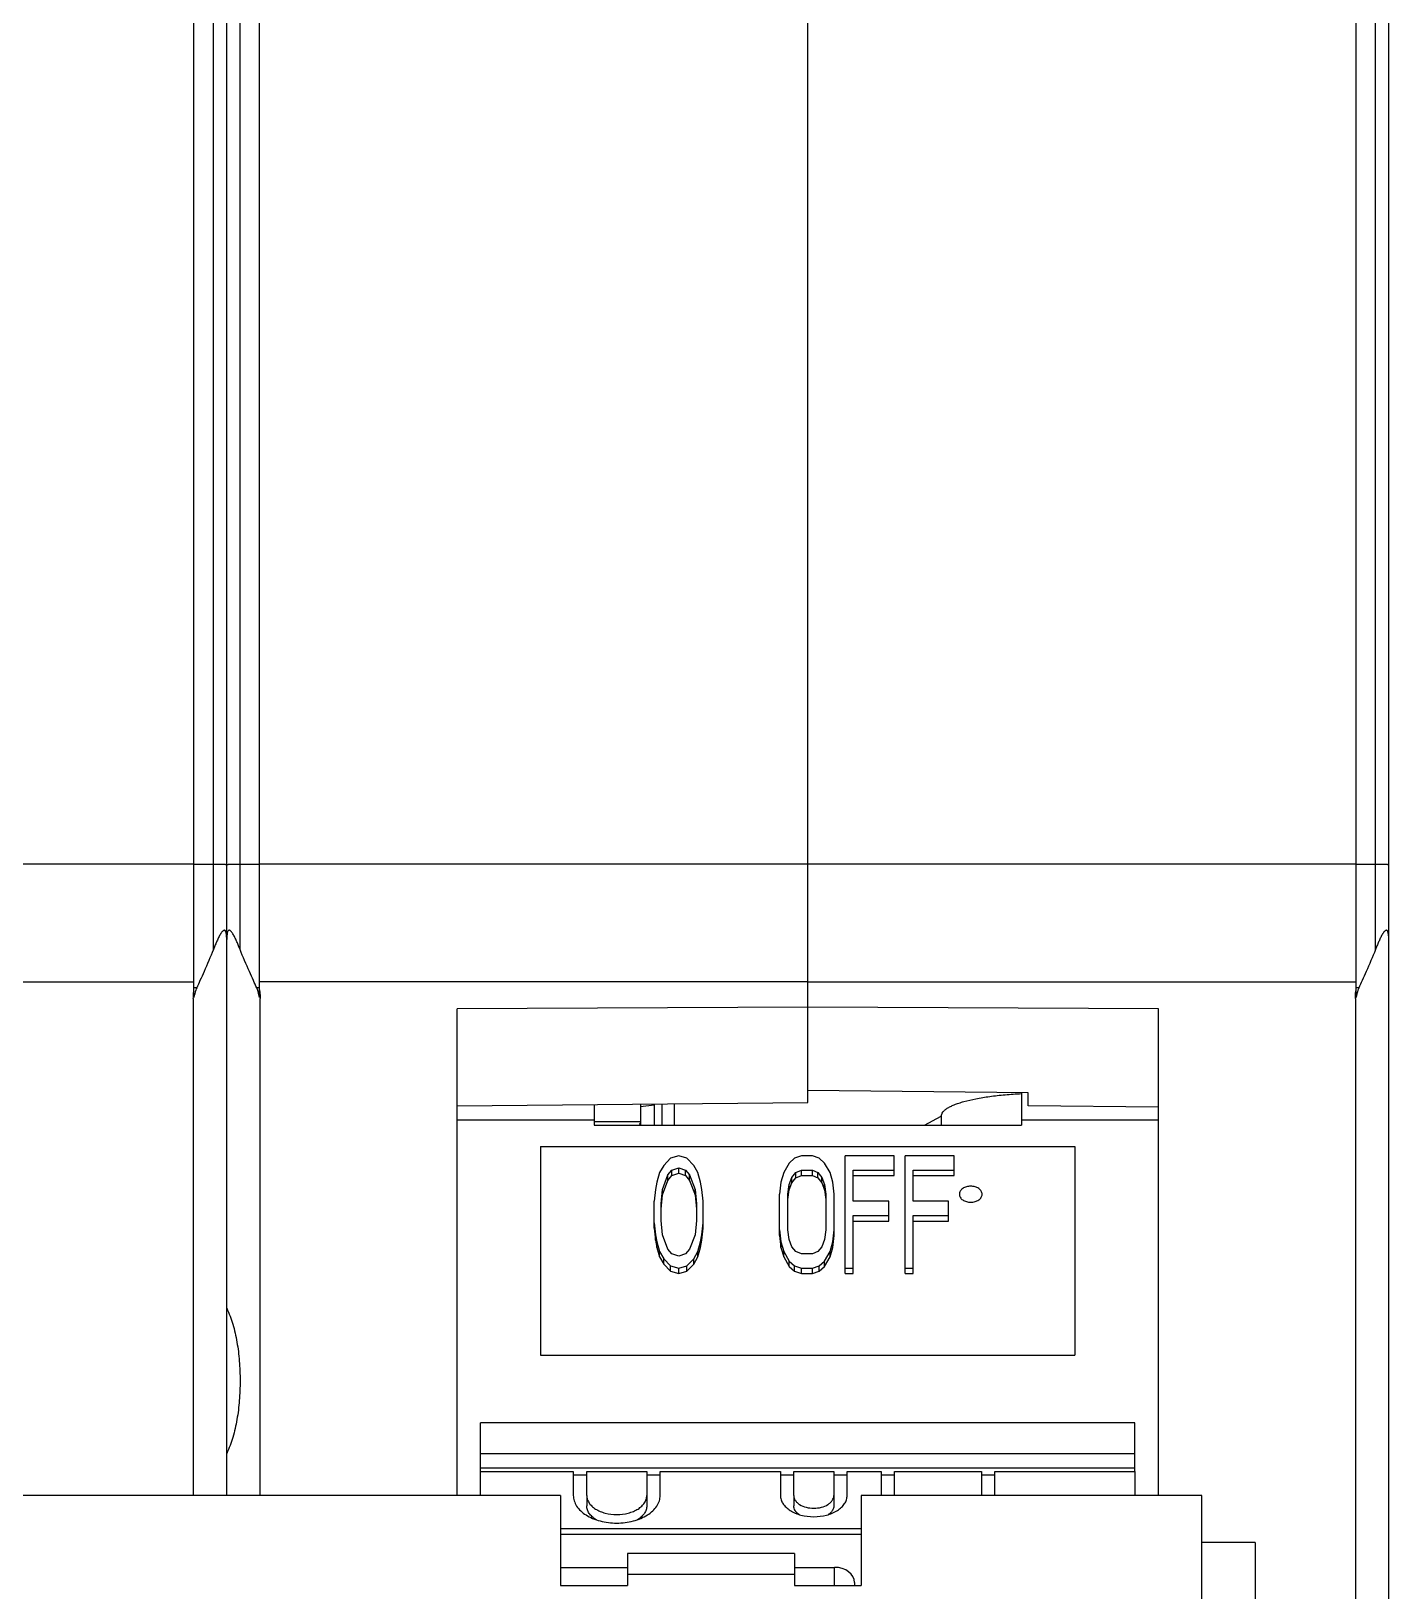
# Model space of a CAD drawing. Header units: millimetres. Extents: x 333.3 to 385.7, y 175.8 to 263.8.
# Drawn here: x 365.21 to 385.54, y 216.65 to 240 of the extents above; entities that cross this region are included whole.
import ezdxf

# ---------------------------------------------------------------- set-up
doc = ezdxf.new("R2010")
doc.units = ezdxf.units.MM
doc.header["$MEASUREMENT"] = 0
doc.layers.get('0').update_dxf_attribs({"lineweight": 0})
for name, color, linetype, lineweight in [('03_AXES', 7, 'Continuous', 0), ('08_DRAFTS', 7, 'Continuous', 0), ('09_ROUNDS', 7, 'Continuous', 0)]:
    doc.layers.add(name, color=color, linetype=linetype, lineweight=lineweight)

msp = doc.modelspace()

# ---------------------------------------------------------------- linework, layer by layer
at = {"color": 7, "lineweight": 25}
for p, q in [((368.628, 225.537), (368.628, 262.298)), ((368.138, 220.885), (368.138, 261.998)), ((368.338, 226.253), (368.338, 262.198)), ((368.628, 227.529), (368.338, 227.529)), ((376.838, 227.533), (368.628, 227.533)), ((368.628, 225.68), (368.587, 225.68)), ((376.838, 225.772), (368.628, 225.772)), ((368.638, 218.078), (368.638, 225.523)), ((374.538, 223.922), (374.336, 223.897)), ((373.638, 223.707), (373.638, 223.627)), ((378.588, 223.627), (378.838, 223.761)), ((378.838, 223.762), (378.838, 223.627)), ((380.038, 223.707), (380.038, 223.627)), ((373.638, 223.627), (380.038, 223.627)), ((372.838, 223.304), (372.838, 220.181)), ((372.838, 223.304), (380.838, 223.304)), ((380.838, 223.304), (380.838, 220.181)), ((374.681, 223.022), (374.62, 222.915)), ((374.783, 223.13), (374.681, 223.022)), ((374.906, 223.166), (374.783, 223.13)), ((374.804, 222.951), (374.906, 222.987)), ((375.028, 223.13), (374.906, 223.166)), ((374.906, 222.906), (374.906, 222.987)), ((374.906, 222.987), (375.008, 222.951)), ((375.131, 223.022), (375.028, 223.13)), ((375.192, 222.915), (375.131, 223.022)), ((376.56, 223.058), (376.478, 222.915)), ((376.641, 223.13), (376.56, 223.058)), ((376.743, 223.166), (376.641, 223.13)), ((376.907, 223.166), (376.743, 223.166)), ((377.009, 223.13), (376.907, 223.166)), ((377.091, 223.058), (377.009, 223.13)), ((377.172, 222.915), (377.091, 223.058)), ((377.397, 221.402), (377.397, 223.166)), ((378.132, 223.166), (377.397, 223.166)), ((378.132, 222.87), (378.132, 223.166)), ((378.295, 221.402), (378.295, 223.166)), ((379.03, 223.166), (378.295, 223.166)), ((379.03, 222.87), (379.03, 223.166)), ((374.579, 222.772), (374.559, 222.664)), ((374.62, 222.915), (374.579, 222.772)), ((374.661, 222.664), (374.743, 222.879)), ((374.661, 222.583), (374.743, 222.798)), ((374.743, 222.879), (374.804, 222.951)), ((374.743, 222.798), (374.743, 222.879)), ((374.743, 222.798), (374.804, 222.87)), ((374.804, 222.87), (374.804, 222.951)), ((374.804, 222.87), (374.906, 222.906)), ((374.906, 222.906), (375.008, 222.87)), ((375.008, 222.87), (375.008, 222.951)), ((375.008, 222.951), (375.069, 222.879)), ((375.008, 222.87), (375.069, 222.798)), ((375.069, 222.798), (375.069, 222.879)), ((375.069, 222.879), (375.151, 222.664)), ((375.069, 222.798), (375.151, 222.583)), ((375.233, 222.772), (375.192, 222.915)), ((375.253, 222.664), (375.233, 222.772)), ((376.437, 222.772), (376.417, 222.593)), ((376.478, 222.915), (376.437, 222.772)), ((376.56, 222.736), (376.601, 222.843)), ((376.56, 222.655), (376.601, 222.762)), ((376.601, 222.843), (376.662, 222.915)), ((376.601, 222.762), (376.601, 222.843)), ((376.601, 222.762), (376.662, 222.834)), ((376.662, 222.915), (376.743, 222.951)), ((376.662, 222.834), (376.662, 222.915)), ((376.662, 222.834), (376.743, 222.87)), ((376.743, 222.87), (376.743, 222.951)), ((376.743, 222.951), (376.907, 222.951)), ((376.743, 222.87), (376.907, 222.87)), ((376.907, 222.87), (376.907, 222.951)), ((376.907, 222.951), (376.988, 222.915)), ((376.907, 222.87), (376.988, 222.834)), ((376.988, 222.834), (376.988, 222.915)), ((376.988, 222.915), (377.05, 222.843)), ((376.988, 222.834), (377.05, 222.762)), ((377.05, 222.762), (377.05, 222.843)), ((377.05, 222.843), (377.091, 222.736)), ((377.05, 222.762), (377.091, 222.655)), ((377.213, 222.772), (377.172, 222.915)), ((377.233, 222.593), (377.213, 222.772)), ((377.519, 222.485), (377.519, 222.951)), ((377.519, 222.951), (378.132, 222.951)), ((377.519, 222.87), (378.132, 222.87)), ((378.418, 222.485), (378.418, 222.951)), ((378.418, 222.951), (379.03, 222.951)), ((378.418, 222.87), (379.03, 222.87)), ((374.559, 222.664), (374.538, 222.485)), ((374.641, 222.449), (374.661, 222.664)), ((374.641, 222.368), (374.661, 222.583)), ((374.661, 222.583), (374.661, 222.664)), ((375.151, 222.664), (375.171, 222.449)), ((375.151, 222.583), (375.151, 222.664)), ((375.151, 222.583), (375.171, 222.368)), ((375.273, 222.485), (375.253, 222.664)), ((376.417, 221.975), (376.417, 222.593)), ((376.539, 222.593), (376.56, 222.736)), ((376.539, 222.512), (376.56, 222.655)), ((376.539, 222.056), (376.539, 222.593)), ((376.56, 222.655), (376.56, 222.736)), ((377.091, 222.655), (377.091, 222.736)), ((377.091, 222.736), (377.111, 222.593)), ((377.091, 222.655), (377.111, 222.512)), ((377.111, 222.593), (377.111, 222.056)), ((377.233, 221.975), (377.233, 222.593)), ((374.538, 222.082), (374.538, 222.485)), ((374.641, 222.199), (374.641, 222.449)), ((375.171, 222.449), (375.171, 222.199)), ((375.273, 222.082), (375.273, 222.485)), ((378.05, 222.485), (377.519, 222.485)), ((378.05, 222.189), (378.05, 222.485)), ((378.948, 222.485), (378.418, 222.485)), ((378.948, 222.189), (378.948, 222.485)), ((374.538, 222.163), (374.559, 221.984)), ((374.538, 222.082), (374.559, 221.903)), ((374.661, 221.984), (374.641, 222.199)), ((375.171, 222.199), (375.151, 221.984)), ((375.253, 221.984), (375.273, 222.163)), ((375.253, 221.903), (375.273, 222.082)), ((376.417, 222.056), (376.437, 221.876)), ((376.56, 221.912), (376.539, 222.056)), ((377.111, 222.056), (377.091, 221.912)), ((377.213, 221.876), (377.233, 222.056)), ((377.519, 221.402), (377.519, 222.27)), ((377.519, 222.27), (378.05, 222.27)), ((377.519, 222.189), (378.05, 222.189)), ((378.418, 221.402), (378.418, 222.27)), ((378.418, 222.27), (378.948, 222.27)), ((378.418, 222.189), (378.948, 222.189)), ((374.559, 221.903), (374.559, 221.984)), ((374.559, 221.984), (374.579, 221.876)), ((374.559, 221.903), (374.579, 221.795)), ((374.579, 221.795), (374.579, 221.876)), ((374.579, 221.876), (374.62, 221.733)), ((374.743, 221.769), (374.661, 221.984)), ((375.151, 221.984), (375.069, 221.769)), ((375.192, 221.733), (375.233, 221.876)), ((375.233, 221.876), (375.253, 221.984)), ((375.233, 221.795), (375.253, 221.903)), ((375.233, 221.795), (375.233, 221.876)), ((375.253, 221.903), (375.253, 221.984)), ((376.417, 221.975), (376.437, 221.795)), ((376.437, 221.795), (376.437, 221.876)), ((376.437, 221.876), (376.478, 221.733)), ((376.601, 221.805), (376.56, 221.912)), ((377.091, 221.912), (377.05, 221.805)), ((377.172, 221.733), (377.213, 221.876)), ((377.213, 221.795), (377.233, 221.975)), ((377.213, 221.795), (377.213, 221.876)), ((374.579, 221.795), (374.62, 221.652)), ((374.62, 221.652), (374.62, 221.733)), ((374.62, 221.733), (374.681, 221.626)), ((374.62, 221.652), (374.681, 221.545)), ((374.681, 221.545), (374.681, 221.626)), ((374.681, 221.626), (374.783, 221.518)), ((374.804, 221.697), (374.743, 221.769)), ((374.906, 221.662), (374.804, 221.697)), ((375.008, 221.697), (374.906, 221.662)), ((375.069, 221.769), (375.008, 221.697)), ((375.028, 221.518), (375.131, 221.626)), ((375.131, 221.626), (375.192, 221.733)), ((375.131, 221.545), (375.192, 221.652)), ((375.131, 221.545), (375.131, 221.626)), ((375.192, 221.652), (375.233, 221.795)), ((375.192, 221.652), (375.192, 221.733)), ((376.437, 221.795), (376.478, 221.652)), ((376.478, 221.652), (376.478, 221.733)), ((376.478, 221.733), (376.56, 221.59)), ((376.478, 221.652), (376.56, 221.509)), ((376.56, 221.509), (376.56, 221.59)), ((376.56, 221.59), (376.641, 221.518)), ((376.662, 221.733), (376.601, 221.805)), ((376.743, 221.697), (376.662, 221.733)), ((376.907, 221.697), (376.743, 221.697)), ((376.988, 221.733), (376.907, 221.697)), ((377.05, 221.805), (376.988, 221.733)), ((377.009, 221.518), (377.091, 221.59)), ((377.091, 221.59), (377.172, 221.733)), ((377.091, 221.509), (377.172, 221.652)), ((377.091, 221.509), (377.091, 221.59)), ((377.172, 221.652), (377.213, 221.795)), ((377.172, 221.652), (377.172, 221.733)), ((374.681, 221.545), (374.783, 221.437)), ((374.783, 221.437), (374.783, 221.518)), ((374.783, 221.518), (374.906, 221.483)), ((374.783, 221.437), (374.906, 221.402)), ((374.906, 221.483), (375.028, 221.518)), ((374.906, 221.402), (374.906, 221.483)), ((374.906, 221.402), (375.028, 221.437)), ((375.028, 221.437), (375.131, 221.545)), ((375.028, 221.437), (375.028, 221.518)), ((376.56, 221.509), (376.641, 221.437)), ((376.641, 221.437), (376.641, 221.518)), ((376.641, 221.518), (376.743, 221.483)), ((376.641, 221.437), (376.743, 221.402)), ((376.743, 221.402), (376.743, 221.483)), ((376.743, 221.483), (376.907, 221.483)), ((376.743, 221.402), (376.907, 221.402)), ((376.907, 221.483), (377.009, 221.518)), ((376.907, 221.402), (376.907, 221.483)), ((376.907, 221.402), (377.009, 221.437)), ((377.009, 221.437), (377.009, 221.518)), ((377.009, 221.437), (377.091, 221.509)), ((377.397, 221.483), (377.519, 221.483)), ((377.397, 221.402), (377.519, 221.402)), ((378.295, 221.483), (378.418, 221.483)), ((378.295, 221.402), (378.418, 221.402)), ((372.838, 220.181), (380.838, 220.181)), ((368.138, 218.078), (368.138, 218.711)), ((371.938, 218.078), (371.938, 218.438)), ((371.938, 218.438), (373.328, 218.438)), ((373.328, 218.438), (373.328, 218.08)), ((373.328, 218.39), (373.528, 218.39)), ((373.528, 218.08), (373.528, 218.438)), ((373.528, 218.438), (374.428, 218.438)), ((374.428, 218.438), (374.428, 218.08)), ((374.428, 218.39), (374.628, 218.39)), ((374.628, 218.08), (374.628, 218.438)), ((374.628, 218.438), (376.428, 218.438)), ((376.428, 218.438), (376.428, 218.08)), ((376.428, 218.39), (376.628, 218.39)), ((376.628, 218.08), (376.628, 218.438)), ((376.628, 218.438), (377.228, 218.438)), ((377.228, 218.438), (377.228, 218.08)), ((377.228, 218.39), (377.428, 218.39)), ((377.428, 218.08), (377.428, 218.438)), ((377.428, 218.438), (377.938, 218.438)), ((377.938, 218.438), (377.938, 218.078)), ((377.938, 218.39), (378.138, 218.39)), ((378.138, 218.078), (378.138, 218.438)), ((378.138, 218.438), (379.438, 218.438)), ((379.438, 218.438), (379.438, 218.078)), ((379.438, 218.39), (379.638, 218.39)), ((379.638, 218.078), (379.638, 218.438)), ((379.638, 218.438), (381.738, 218.438)), ((381.738, 218.438), (381.738, 218.078)), ((383.538, 217.378), (382.738, 217.378)), ((376.638, 216.9), (374.138, 216.9))]:
    msp.add_line(p, q, dxfattribs=at)
at = {"color": 3, "lineweight": 25}
for p, q in [((373.138, 218.078), (340.638, 218.078)), ((373.138, 218.078), (373.138, 216.732)), ((377.638, 218.078), (377.638, 216.732)), ((382.738, 218.078), (377.638, 218.078)), ((382.738, 216.39), (382.738, 218.078)), ((374.138, 217.213), (374.138, 216.732)), ((376.638, 217.213), (374.138, 217.213)), ((376.638, 217.213), (376.638, 216.732)), ((373.138, 216.732), (374.138, 216.732)), ((376.638, 216.732), (377.638, 216.732))]:
    msp.add_line(p, q, dxfattribs=at)
at = {"color": 7, "lineweight": 25}
for points, knots in [([(368.338, 227.529), (368.325, 227.529), (368.312, 227.529), (368.299, 227.529), (368.287, 227.529), (368.274, 227.529), (368.262, 227.529), (368.25, 227.528), (368.239, 227.528), (368.227, 227.528), (368.217, 227.528), (368.207, 227.527), (368.197, 227.527), (368.193, 227.527), (368.188, 227.526), (368.184, 227.526), (368.18, 227.526), (368.176, 227.526), (368.172, 227.526), (368.169, 227.525), (368.165, 227.525), (368.162, 227.525), (368.159, 227.525), (368.156, 227.525), (368.154, 227.524), (368.151, 227.524), (368.149, 227.524), (368.147, 227.524), (368.145, 227.523), (368.144, 227.523), (368.142, 227.523), (368.141, 227.523), (368.141, 227.523), (368.139, 227.522), (368.139, 227.522), (368.138, 227.522), (368.138, 227.521)], [0, 0, 0, 0, 1, 1, 1, 2, 2, 2, 3, 3, 3, 4, 4, 4, 5, 5, 5, 6, 6, 6, 7, 7, 7, 8, 8, 8, 9, 9, 9, 10, 10, 10, 11, 11, 11, 12, 12, 12, 12]), ([(368.338, 226.253), (368.331, 226.272), (368.323, 226.291), (368.315, 226.31), (368.308, 226.329), (368.3, 226.348), (368.291, 226.367), (368.287, 226.376), (368.283, 226.385), (368.279, 226.395), (368.275, 226.404), (368.27, 226.413), (368.266, 226.422), (368.262, 226.431), (368.257, 226.44), (368.253, 226.449), (368.248, 226.458), (368.243, 226.467), (368.239, 226.475), (368.234, 226.484), (368.229, 226.492), (368.224, 226.5), (368.221, 226.504), (368.218, 226.508), (368.216, 226.511), (368.213, 226.515), (368.21, 226.519), (368.207, 226.522), (368.205, 226.525), (368.202, 226.528), (368.199, 226.531), (368.196, 226.534), (368.193, 226.537), (368.189, 226.539), (368.186, 226.54), (368.183, 226.542), (368.179, 226.543), (368.177, 226.543), (368.176, 226.543), (368.174, 226.543), (368.172, 226.542), (368.17, 226.542), (368.169, 226.541), (368.165, 226.539), (368.162, 226.536), (368.159, 226.532), (368.156, 226.528), (368.154, 226.523), (368.152, 226.517), (368.148, 226.506), (368.145, 226.494), (368.143, 226.481), (368.139, 226.456), (368.138, 226.43), (368.138, 226.404)], [0, 0, 0, 0, 1, 1, 1, 2, 2, 2, 3, 3, 3, 4, 4, 4, 5, 5, 5, 6, 6, 6, 7, 7, 7, 8, 8, 8, 9, 9, 9, 10, 10, 10, 11, 11, 11, 12, 12, 12, 13, 13, 13, 14, 14, 14, 15, 15, 15, 16, 16, 16, 17, 17, 17, 18, 18, 18, 18]), ([(368.587, 225.68), (368.572, 225.717), (368.555, 225.754), (368.539, 225.79), (368.518, 225.835), (368.498, 225.879), (368.478, 225.924), (368.43, 226.033), (368.382, 226.142), (368.338, 226.253)], [0, 0, 0, 0, 1, 1, 1, 2, 2, 2, 3, 3, 3, 3]), ([(368.628, 225.537), (368.626, 225.55), (368.624, 225.562), (368.621, 225.575), (368.613, 225.611), (368.602, 225.646), (368.587, 225.68)], [0, 0, 0, 0, 1, 1, 1, 2, 2, 2, 2]), ([(368.628, 225.65), (368.63, 225.64), (368.632, 225.63), (368.633, 225.619), (368.637, 225.588), (368.638, 225.555), (368.638, 225.523)], [0, 0, 0, 0, 1, 1, 1, 2, 2, 2, 2]), ([(379.278, 222.711), (379.257, 222.711), (379.235, 222.708), (379.213, 222.702), (379.194, 222.696), (379.175, 222.688), (379.158, 222.676), (379.144, 222.665), (379.13, 222.652), (379.121, 222.637), (379.117, 222.63), (379.114, 222.622), (379.112, 222.614), (379.11, 222.607), (379.108, 222.599), (379.108, 222.591)], [0, 0, 0, 0, 1, 1, 1, 2, 2, 2, 3, 3, 3, 4, 4, 4, 5, 5, 5, 5]), ([(379.108, 222.591), (379.108, 222.583), (379.11, 222.575), (379.112, 222.567), (379.114, 222.56), (379.117, 222.552), (379.121, 222.545), (379.13, 222.529), (379.144, 222.516), (379.158, 222.506), (379.175, 222.494), (379.194, 222.486), (379.213, 222.48), (379.235, 222.474), (379.257, 222.471), (379.278, 222.471)], [0, 0, 0, 0, 1, 1, 1, 2, 2, 2, 3, 3, 3, 4, 4, 4, 5, 5, 5, 5]), ([(379.448, 222.591), (379.448, 222.599), (379.447, 222.607), (379.445, 222.614), (379.443, 222.622), (379.44, 222.63), (379.435, 222.637), (379.426, 222.652), (379.413, 222.665), (379.399, 222.676), (379.382, 222.688), (379.363, 222.696), (379.344, 222.702), (379.322, 222.708), (379.3, 222.711), (379.278, 222.711)], [0, 0, 0, 0, 1, 1, 1, 2, 2, 2, 3, 3, 3, 4, 4, 4, 5, 5, 5, 5]), ([(379.278, 222.471), (379.3, 222.471), (379.322, 222.474), (379.344, 222.48), (379.363, 222.486), (379.382, 222.494), (379.399, 222.506), (379.413, 222.516), (379.426, 222.529), (379.435, 222.545), (379.44, 222.552), (379.443, 222.56), (379.445, 222.567), (379.447, 222.575), (379.448, 222.583), (379.448, 222.591)], [0, 0, 0, 0, 1, 1, 1, 2, 2, 2, 3, 3, 3, 4, 4, 4, 5, 5, 5, 5]), ([(368.138, 220.885), (368.175, 220.808), (368.205, 220.727), (368.23, 220.645), (368.256, 220.557), (368.276, 220.468), (368.291, 220.378), (368.308, 220.284), (368.319, 220.188), (368.327, 220.093), (368.334, 219.995), (368.338, 219.896), (368.338, 219.798)], [0, 0, 0, 0, 1, 1, 1, 2, 2, 2, 3, 3, 3, 4, 4, 4, 4]), ([(368.338, 219.798), (368.338, 219.7), (368.334, 219.601), (368.327, 219.503), (368.319, 219.407), (368.308, 219.312), (368.291, 219.218), (368.276, 219.128), (368.256, 219.038), (368.23, 218.951), (368.205, 218.869), (368.175, 218.788), (368.138, 218.711)], [0, 0, 0, 0, 1, 1, 1, 2, 2, 2, 3, 3, 3, 4, 4, 4, 4])]:
    msp.add_open_spline(points, degree=3, knots=knots, dxfattribs=at)
at = {"layer": '03_AXES', "color": 7, "lineweight": 25}
for p, q in [((367.648, 225.537), (367.648, 262.298)), ((385.048, 225.537), (385.048, 262.298)), ((367.938, 226.253), (367.938, 262.198)), ((368.138, 218.078), (368.138, 261.998)), ((385.338, 226.253), (385.338, 262.198)), ((385.538, 177.598), (385.538, 261.998)), ((376.838, 224.143), (376.838, 250.525)), ((367.648, 227.533), (359.438, 227.533)), ((367.938, 227.529), (367.648, 227.529)), ((385.048, 227.533), (376.838, 227.533)), ((385.338, 227.529), (385.048, 227.529)), ((359.438, 225.772), (367.648, 225.772)), ((367.689, 225.68), (367.648, 225.68)), ((376.838, 225.772), (385.048, 225.772)), ((385.089, 225.68), (385.048, 225.68)), ((367.638, 225.523), (367.638, 218.078)), ((382.088, 225.367), (376.838, 225.393)), ((382.088, 218.078), (382.088, 225.367)), ((385.038, 225.523), (385.038, 214.072)), ((373.638, 223.932), (373.638, 223.707)), ((380.138, 224.107), (376.838, 224.143)), ((380.038, 224.108), (380.038, 223.707)), ((380.138, 223.913), (380.138, 224.107)), ((371.588, 223.707), (373.638, 223.707)), ((380.038, 223.707), (382.088, 223.707)), ((373.528, 218.08), (373.528, 217.925)), ((374.428, 218.08), (374.428, 217.925)), ((376.628, 218.08), (376.628, 217.925)), ((377.228, 218.08), (377.228, 217.925))]:
    msp.add_line(p, q, dxfattribs=at)
for points, knots in [([(368.138, 227.521), (368.138, 227.522), (368.138, 227.522), (368.137, 227.522), (368.136, 227.523), (368.136, 227.523), (368.135, 227.523), (368.133, 227.523), (368.131, 227.523), (368.13, 227.524), (368.128, 227.524), (368.125, 227.524), (368.123, 227.524), (368.12, 227.525), (368.118, 227.525), (368.115, 227.525), (368.111, 227.525), (368.108, 227.525), (368.105, 227.526), (368.101, 227.526), (368.097, 227.526), (368.093, 227.526), (368.089, 227.526), (368.084, 227.527), (368.08, 227.527), (368.07, 227.527), (368.06, 227.528), (368.05, 227.528), (368.038, 227.528), (368.027, 227.528), (368.015, 227.529), (368.002, 227.529), (367.99, 227.529), (367.977, 227.529), (367.964, 227.529), (367.951, 227.529), (367.938, 227.529)], [0, 0, 0, 0, 1, 1, 1, 2, 2, 2, 3, 3, 3, 4, 4, 4, 5, 5, 5, 6, 6, 6, 7, 7, 7, 8, 8, 8, 9, 9, 9, 10, 10, 10, 11, 11, 11, 12, 12, 12, 12]), ([(385.538, 227.521), (385.538, 227.522), (385.538, 227.522), (385.537, 227.522), (385.536, 227.523), (385.536, 227.523), (385.535, 227.523), (385.533, 227.523), (385.531, 227.523), (385.53, 227.524), (385.528, 227.524), (385.525, 227.524), (385.523, 227.524), (385.52, 227.525), (385.518, 227.525), (385.515, 227.525), (385.511, 227.525), (385.508, 227.525), (385.505, 227.526), (385.501, 227.526), (385.497, 227.526), (385.493, 227.526), (385.489, 227.526), (385.484, 227.527), (385.48, 227.527), (385.47, 227.527), (385.46, 227.528), (385.45, 227.528), (385.438, 227.528), (385.427, 227.528), (385.415, 227.529), (385.402, 227.529), (385.39, 227.529), (385.377, 227.529), (385.364, 227.529), (385.351, 227.529), (385.338, 227.529)], [0, 0, 0, 0, 1, 1, 1, 2, 2, 2, 3, 3, 3, 4, 4, 4, 5, 5, 5, 6, 6, 6, 7, 7, 7, 8, 8, 8, 9, 9, 9, 10, 10, 10, 11, 11, 11, 12, 12, 12, 12]), ([(368.138, 226.404), (368.138, 226.43), (368.137, 226.456), (368.134, 226.481), (368.132, 226.494), (368.129, 226.506), (368.125, 226.517), (368.123, 226.523), (368.121, 226.528), (368.118, 226.532), (368.115, 226.536), (368.112, 226.539), (368.108, 226.541), (368.107, 226.542), (368.105, 226.542), (368.103, 226.543), (368.101, 226.543), (368.099, 226.543), (368.098, 226.543), (368.094, 226.542), (368.091, 226.54), (368.088, 226.539), (368.084, 226.537), (368.081, 226.534), (368.078, 226.531), (368.075, 226.528), (368.072, 226.525), (368.07, 226.522), (368.067, 226.519), (368.064, 226.515), (368.061, 226.511), (368.058, 226.508), (368.056, 226.504), (368.053, 226.5), (368.048, 226.492), (368.043, 226.484), (368.038, 226.475), (368.034, 226.467), (368.029, 226.458), (368.024, 226.449), (368.02, 226.44), (368.015, 226.431), (368.011, 226.422), (368.007, 226.413), (368.002, 226.404), (367.998, 226.395), (367.994, 226.385), (367.99, 226.376), (367.986, 226.367), (367.977, 226.348), (367.969, 226.329), (367.961, 226.31), (367.954, 226.291), (367.946, 226.272), (367.938, 226.253)], [0, 0, 0, 0, 1, 1, 1, 2, 2, 2, 3, 3, 3, 4, 4, 4, 5, 5, 5, 6, 6, 6, 7, 7, 7, 8, 8, 8, 9, 9, 9, 10, 10, 10, 11, 11, 11, 12, 12, 12, 13, 13, 13, 14, 14, 14, 15, 15, 15, 16, 16, 16, 17, 17, 17, 18, 18, 18, 18]), ([(385.538, 226.404), (385.538, 226.43), (385.537, 226.456), (385.534, 226.481), (385.532, 226.494), (385.529, 226.506), (385.525, 226.517), (385.523, 226.523), (385.521, 226.528), (385.518, 226.532), (385.515, 226.536), (385.512, 226.539), (385.508, 226.541), (385.507, 226.542), (385.505, 226.542), (385.503, 226.543), (385.501, 226.543), (385.499, 226.543), (385.498, 226.543), (385.494, 226.542), (385.491, 226.54), (385.488, 226.539), (385.484, 226.537), (385.481, 226.534), (385.478, 226.531), (385.475, 226.528), (385.472, 226.525), (385.47, 226.522), (385.467, 226.519), (385.464, 226.515), (385.461, 226.511), (385.458, 226.508), (385.456, 226.504), (385.453, 226.5), (385.448, 226.492), (385.443, 226.484), (385.438, 226.475), (385.434, 226.467), (385.429, 226.458), (385.424, 226.449), (385.42, 226.44), (385.415, 226.431), (385.411, 226.422), (385.407, 226.413), (385.402, 226.404), (385.398, 226.395), (385.394, 226.385), (385.39, 226.376), (385.386, 226.367), (385.377, 226.348), (385.369, 226.329), (385.361, 226.31), (385.354, 226.291), (385.346, 226.272), (385.338, 226.253)], [0, 0, 0, 0, 1, 1, 1, 2, 2, 2, 3, 3, 3, 4, 4, 4, 5, 5, 5, 6, 6, 6, 7, 7, 7, 8, 8, 8, 9, 9, 9, 10, 10, 10, 11, 11, 11, 12, 12, 12, 13, 13, 13, 14, 14, 14, 15, 15, 15, 16, 16, 16, 17, 17, 17, 18, 18, 18, 18]), ([(367.938, 226.253), (367.895, 226.142), (367.847, 226.033), (367.799, 225.924), (367.779, 225.879), (367.758, 225.835), (367.738, 225.79), (367.722, 225.754), (367.705, 225.717), (367.689, 225.68)], [0, 0, 0, 0, 1, 1, 1, 2, 2, 2, 3, 3, 3, 3]), ([(385.338, 226.253), (385.295, 226.142), (385.247, 226.033), (385.199, 225.924), (385.179, 225.879), (385.158, 225.835), (385.138, 225.79), (385.122, 225.754), (385.105, 225.717), (385.089, 225.68)], [0, 0, 0, 0, 1, 1, 1, 2, 2, 2, 3, 3, 3, 3]), ([(367.638, 225.523), (367.638, 225.534), (367.639, 225.545), (367.639, 225.556), (367.64, 225.588), (367.643, 225.619), (367.648, 225.65)], [0, 0, 0, 0, 1, 1, 1, 2, 2, 2, 2]), ([(367.689, 225.68), (367.685, 225.669), (367.68, 225.658), (367.676, 225.646), (367.664, 225.611), (367.654, 225.574), (367.648, 225.537)], [0, 0, 0, 0, 1, 1, 1, 2, 2, 2, 2]), ([(385.038, 225.523), (385.038, 225.534), (385.039, 225.545), (385.039, 225.556), (385.04, 225.588), (385.043, 225.619), (385.048, 225.65)], [0, 0, 0, 0, 1, 1, 1, 2, 2, 2, 2]), ([(385.089, 225.68), (385.085, 225.669), (385.08, 225.658), (385.076, 225.646), (385.064, 225.611), (385.054, 225.574), (385.048, 225.537)], [0, 0, 0, 0, 1, 1, 1, 2, 2, 2, 2]), ([(373.328, 218.08), (373.328, 218.053), (373.333, 218.026), (373.341, 218), (373.35, 217.972), (373.362, 217.946), (373.378, 217.922), (373.395, 217.896), (373.415, 217.873), (373.438, 217.851), (373.463, 217.828), (373.49, 217.807), (373.519, 217.789), (373.55, 217.769), (373.583, 217.752), (373.617, 217.738), (373.654, 217.722), (373.691, 217.71), (373.73, 217.7), (373.811, 217.678), (373.895, 217.668), (373.978, 217.668), (374.062, 217.668), (374.146, 217.678), (374.227, 217.7), (374.265, 217.71), (374.303, 217.722), (374.34, 217.738), (374.374, 217.752), (374.407, 217.769), (374.438, 217.789), (374.467, 217.807), (374.494, 217.828), (374.519, 217.851), (374.541, 217.873), (374.562, 217.896), (374.579, 217.922), (374.595, 217.946), (374.607, 217.972), (374.616, 218), (374.624, 218.026), (374.628, 218.053), (374.628, 218.08)], [0, 0, 0, 0, 1, 1, 1, 2, 2, 2, 3, 3, 3, 4, 4, 4, 5, 5, 5, 6, 6, 6, 7, 7, 7, 8, 8, 8, 9, 9, 9, 10, 10, 10, 11, 11, 11, 12, 12, 12, 13, 13, 13, 14, 14, 14, 14]), ([(373.528, 218.08), (373.528, 218.061), (373.531, 218.042), (373.537, 218.024), (373.543, 218.005), (373.552, 217.988), (373.563, 217.971), (373.574, 217.953), (373.589, 217.937), (373.604, 217.922), (373.621, 217.905), (373.64, 217.891), (373.66, 217.878), (373.682, 217.865), (373.705, 217.853), (373.728, 217.843), (373.754, 217.832), (373.78, 217.824), (373.806, 217.817), (373.862, 217.802), (373.92, 217.795), (373.978, 217.795), (374.037, 217.795), (374.095, 217.802), (374.151, 217.817), (374.177, 217.824), (374.203, 217.832), (374.228, 217.843), (374.252, 217.853), (374.275, 217.865), (374.297, 217.878), (374.317, 217.891), (374.335, 217.905), (374.353, 217.922), (374.368, 217.937), (374.382, 217.953), (374.394, 217.971), (374.405, 217.988), (374.414, 218.005), (374.42, 218.024), (374.425, 218.042), (374.428, 218.061), (374.428, 218.08)], [0, 0, 0, 0, 1, 1, 1, 2, 2, 2, 3, 3, 3, 4, 4, 4, 5, 5, 5, 6, 6, 6, 7, 7, 7, 8, 8, 8, 9, 9, 9, 10, 10, 10, 11, 11, 11, 12, 12, 12, 13, 13, 13, 14, 14, 14, 14]), ([(376.428, 218.08), (376.428, 218.059), (376.432, 218.038), (376.438, 218.018), (376.445, 217.997), (376.454, 217.977), (376.467, 217.959), (376.48, 217.939), (376.495, 217.921), (376.513, 217.904), (376.532, 217.886), (376.553, 217.87), (376.575, 217.856), (376.599, 217.841), (376.624, 217.828), (376.651, 217.817), (376.679, 217.805), (376.708, 217.795), (376.737, 217.787), (376.799, 217.771), (376.864, 217.763), (376.928, 217.763), (376.993, 217.763), (377.058, 217.771), (377.12, 217.787), (377.149, 217.795), (377.178, 217.805), (377.206, 217.817), (377.232, 217.828), (377.258, 217.841), (377.282, 217.856), (377.304, 217.87), (377.325, 217.886), (377.344, 217.904), (377.362, 217.921), (377.377, 217.939), (377.39, 217.959), (377.402, 217.977), (377.412, 217.997), (377.419, 218.018), (377.425, 218.038), (377.428, 218.059), (377.428, 218.08)], [0, 0, 0, 0, 1, 1, 1, 2, 2, 2, 3, 3, 3, 4, 4, 4, 5, 5, 5, 6, 6, 6, 7, 7, 7, 8, 8, 8, 9, 9, 9, 10, 10, 10, 11, 11, 11, 12, 12, 12, 13, 13, 13, 14, 14, 14, 14]), ([(376.628, 218.08), (376.628, 218.068), (376.63, 218.055), (376.634, 218.043), (376.638, 218.03), (376.644, 218.018), (376.651, 218.007), (376.659, 217.995), (376.669, 217.984), (376.679, 217.974), (376.69, 217.964), (376.703, 217.954), (376.716, 217.946), (376.746, 217.927), (376.779, 217.913), (376.814, 217.904), (376.851, 217.895), (376.89, 217.89), (376.928, 217.89), (376.967, 217.89), (377.006, 217.895), (377.043, 217.904), (377.077, 217.913), (377.111, 217.927), (377.141, 217.946), (377.154, 217.954), (377.166, 217.964), (377.178, 217.974), (377.188, 217.984), (377.198, 217.995), (377.206, 218.007), (377.213, 218.018), (377.219, 218.03), (377.223, 218.043), (377.226, 218.055), (377.228, 218.068), (377.228, 218.08)], [0, 0, 0, 0, 1, 1, 1, 2, 2, 2, 3, 3, 3, 4, 4, 4, 5, 5, 5, 6, 6, 6, 7, 7, 7, 8, 8, 8, 9, 9, 9, 10, 10, 10, 11, 11, 11, 12, 12, 12, 12]), ([(373.669, 217.718), (373.648, 217.731), (373.628, 217.745), (373.61, 217.762), (373.593, 217.777), (373.578, 217.794), (373.565, 217.812), (373.554, 217.83), (373.544, 217.848), (373.538, 217.868), (373.532, 217.886), (373.528, 217.906), (373.528, 217.925)], [0, 0, 0, 0, 1, 1, 1, 2, 2, 2, 3, 3, 3, 4, 4, 4, 4]), ([(374.428, 217.925), (374.428, 217.906), (374.425, 217.886), (374.419, 217.868), (374.413, 217.848), (374.403, 217.83), (374.392, 217.812), (374.379, 217.794), (374.364, 217.777), (374.347, 217.762), (374.329, 217.745), (374.309, 217.731), (374.288, 217.718)], [0, 0, 0, 0, 1, 1, 1, 2, 2, 2, 3, 3, 3, 4, 4, 4, 4]), ([(376.712, 217.794), (376.699, 217.802), (376.687, 217.812), (376.676, 217.822), (376.666, 217.832), (376.657, 217.843), (376.65, 217.855), (376.643, 217.865), (376.638, 217.877), (376.634, 217.889), (376.63, 217.901), (376.628, 217.913), (376.628, 217.925)], [0, 0, 0, 0, 1, 1, 1, 2, 2, 2, 3, 3, 3, 4, 4, 4, 4]), ([(377.228, 217.925), (377.228, 217.913), (377.227, 217.901), (377.223, 217.889), (377.219, 217.877), (377.214, 217.865), (377.207, 217.855), (377.199, 217.843), (377.191, 217.832), (377.181, 217.822), (377.17, 217.812), (377.158, 217.802), (377.145, 217.794)], [0, 0, 0, 0, 1, 1, 1, 2, 2, 2, 3, 3, 3, 4, 4, 4, 4])]:
    msp.add_open_spline(points, degree=3, knots=knots, dxfattribs=at)
at = {"layer": '08_DRAFTS', "color": 7, "lineweight": 25}
for p, q in [((376.838, 223.963), (376.838, 225.772)), ((376.838, 225.393), (371.588, 225.367)), ((371.588, 218.078), (371.588, 225.367))]:
    msp.add_line(p, q, dxfattribs=at)
at = {"layer": '09_ROUNDS', "color": 7, "lineweight": 25}
for p, q in [((371.588, 223.912), (376.838, 223.963)), ((374.338, 223.627), (374.338, 223.939)), ((374.538, 223.941), (374.538, 223.627)), ((374.651, 223.942), (374.651, 223.627)), ((374.838, 223.944), (374.838, 223.627)), ((382.088, 223.894), (380.138, 223.913)), ((374.338, 223.674), (373.638, 223.674)), ((371.938, 218.438), (371.938, 219.169)), ((381.738, 219.169), (371.938, 219.169)), ((381.738, 218.438), (381.738, 219.169)), ((381.738, 218.704), (371.938, 218.704)), ((381.738, 218.489), (371.938, 218.489)), ((377.638, 217.582), (373.138, 217.582)), ((377.638, 217.496), (373.138, 217.496)), ((383.538, 217.378), (383.538, 213.178)), ((373.138, 217.005), (374.138, 217.005)), ((376.638, 217.005), (377.238, 217.005)), ((377.238, 216.732), (377.238, 217.005)), ((377.538, 216.777), (377.538, 216.732))]:
    msp.add_line(p, q, dxfattribs=at)
for points, knots in [([(378.838, 223.762), (378.838, 223.772), (378.84, 223.782), (378.844, 223.791), (378.848, 223.802), (378.854, 223.811), (378.86, 223.82), (378.868, 223.831), (378.878, 223.84), (378.888, 223.849), (378.899, 223.859), (378.912, 223.868), (378.925, 223.877), (378.941, 223.887), (378.957, 223.896), (378.974, 223.904), (378.993, 223.913), (379.012, 223.922), (379.032, 223.93), (379.054, 223.939), (379.077, 223.947), (379.1, 223.955), (379.125, 223.963), (379.151, 223.971), (379.176, 223.978), (379.235, 223.995), (379.295, 224.009), (379.355, 224.02), (379.423, 224.034), (379.493, 224.045), (379.562, 224.055), (379.638, 224.065), (379.715, 224.074), (379.792, 224.081), (379.874, 224.088), (379.956, 224.094), (380.038, 224.097)], [0, 0, 0, 0, 1, 1, 1, 2, 2, 2, 3, 3, 3, 4, 4, 4, 5, 5, 5, 6, 6, 6, 7, 7, 7, 8, 8, 8, 9, 9, 9, 10, 10, 10, 11, 11, 11, 12, 12, 12, 12]), ([(374.318, 223.628), (374.323, 223.637), (374.329, 223.646), (374.333, 223.656), (374.335, 223.659), (374.336, 223.662), (374.337, 223.666), (374.338, 223.669), (374.338, 223.671), (374.338, 223.674)], [0, 0, 0, 0, 1, 1, 1, 2, 2, 2, 3, 3, 3, 3])]:
    msp.add_open_spline(points, degree=3, knots=knots, dxfattribs=at)
msp.add_open_spline([(377.538, 216.777), (377.538, 216.903), (377.404, 217.005), (377.238, 217.005)], degree=3, dxfattribs=at)

doc.saveas('drawing.dxf')
